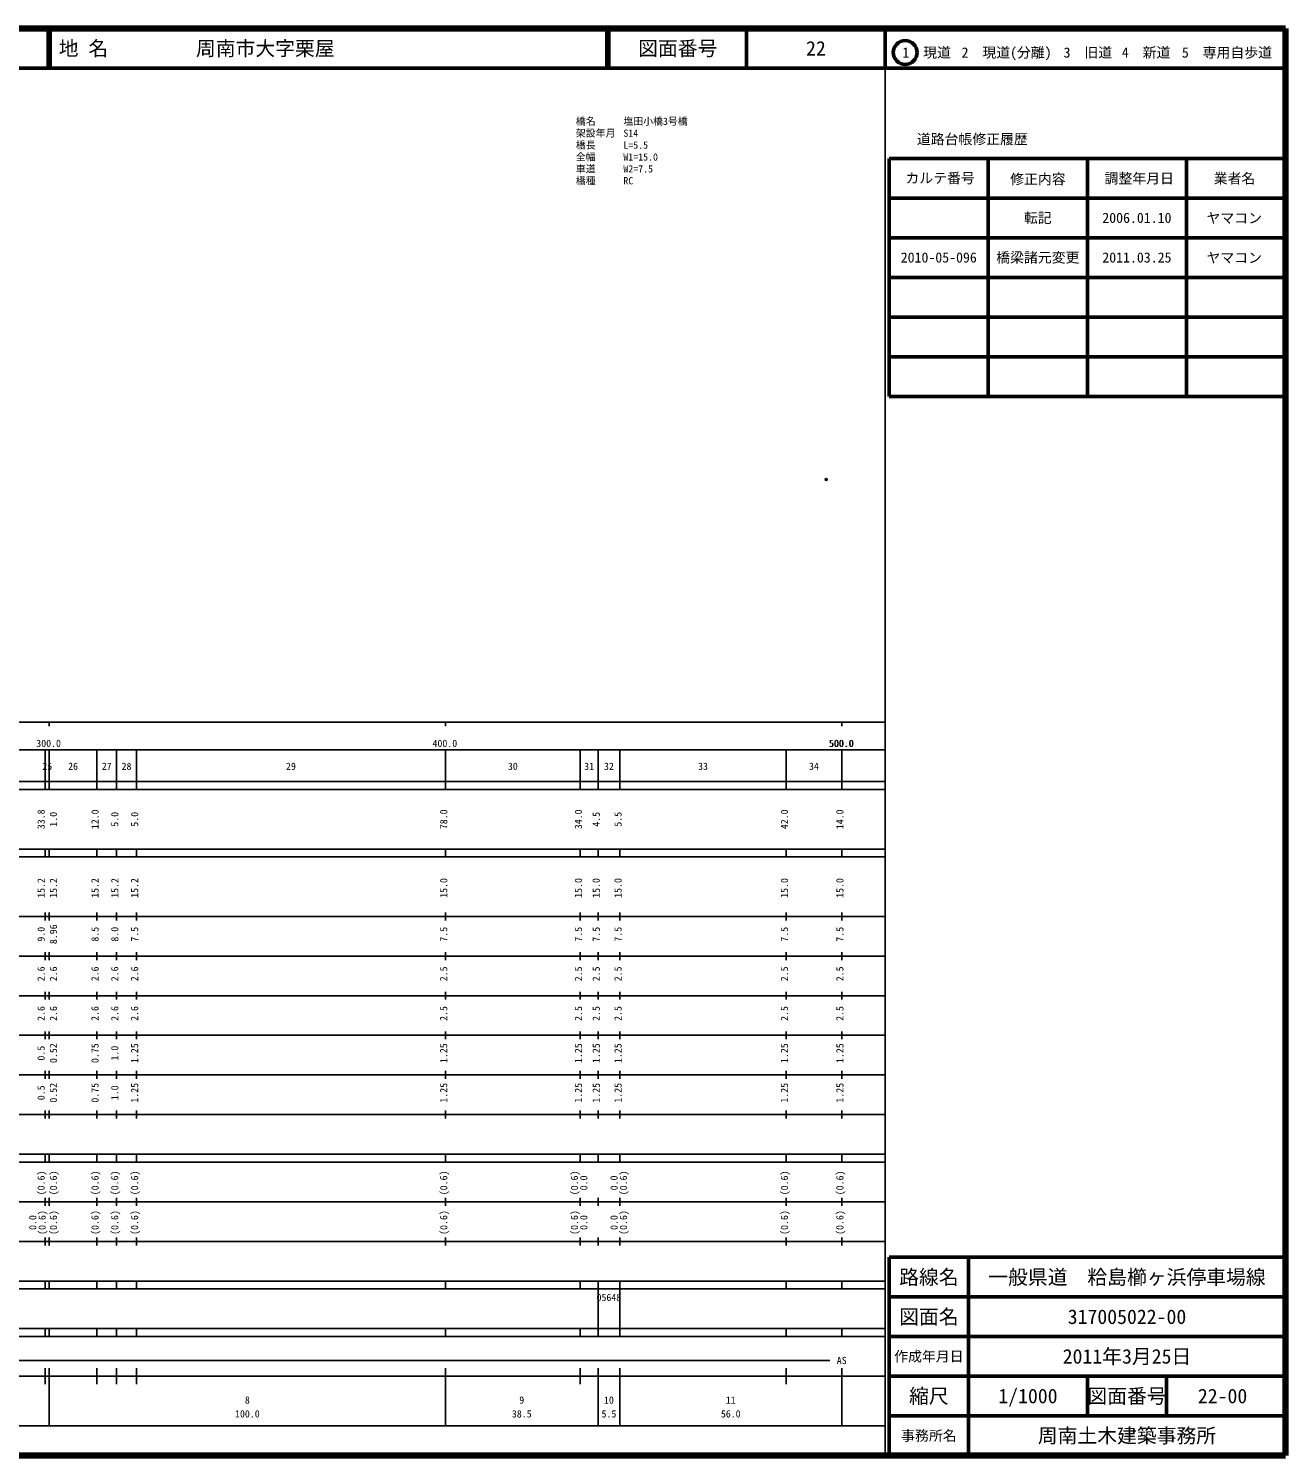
# Model space of a CAD drawing. Units: millimetres on the paper, with parts at other scales. Extents: x 40 to 680, y 20 to 380.
# Drawn here: x 362.8 to 680, y 20 to 380 of the extents above; entities that cross this region are included whole.
import ezdxf
from ezdxf.enums import TextEntityAlignment as Align

# ---------------------------------------------------------------- set-up
doc = ezdxf.new("R2010")
doc.units = ezdxf.units.MM
doc.header["$PDMODE"] = 32
doc.header["$PDSIZE"] = 0.5
for name, color, linetype in [('M-OTRS', 6, 'Continuous'), ('M-STR-HTXT', 7, 'Continuous'), ('M-TTL-TXT', 7, 'Continuous')]:
    doc.layers.add(name, color=color, linetype=linetype)
for name, color, linetype, lineweight in [('M-TTL', 2, 'Continuous', 140), ('M-TTL-BAND', 7, 'Continuous', 25), ('M-TTL-FRAM', 2, 'Continuous', 50), ('M-TTL-LINE', 7, 'Continuous', 50)]:
    doc.layers.add(name, color=color, linetype=linetype, lineweight=lineweight)
doc.styles.add('ＭＳ ゴシック', font='')
doc.styles.get('ＭＳ ゴシック').set_extended_font_data('MS Gothic')

msp = doc.modelspace()

# ---------------------------------------------------------------- linework, layer by layer
at = {"layer": 'M-OTRS'}
msp.add_point((564.114, 266.234), dxfattribs=at)
at = {"layer": 'M-TTL'}
for p, q in [((680, 380), (40, 380)), ((680, 20), (680, 380)), ((40, 20), (680, 20))]:
    msp.add_line(p, q, dxfattribs=at)
at = {"layer": 'M-TTL-BAND'}
for p, q in [((579, 20), (579, 370)), ((40, 205), (579, 205)), ((368, 205), (368, 204)), ((468, 205), (468, 204)), ((568, 205), (568, 204)), ((68, 198), (579, 198)), ((367, 188), (367, 198)), ((368, 188), (368, 198)), ((380, 188), (380, 198)), ((385, 188), (385, 198)), ((390, 188), (390, 198)), ((468, 188), (468, 198)), ((502, 188), (502, 198)), ((506.5, 188), (506.5, 198)), ((512, 188), (512, 198)), ((554, 188), (554, 198)), ((568, 188), (568, 198)), ((40, 190), (579, 190)), ((40, 188), (579, 188)), ((40, 173), (579, 173)), ((367, 171), (367, 173)), ((368, 171), (368, 173)), ((380, 171), (380, 173)), ((385, 171), (385, 173)), ((390, 171), (390, 173)), ((468, 171), (468, 173)), ((502, 171), (502, 173)), ((506.5, 171), (506.5, 173)), ((512, 171), (512, 173)), ((554, 171), (554, 173)), ((568, 171), (568, 173)), ((40, 171), (579, 171)), ((40, 156), (579, 156)), ((367, 155), (367, 157)), ((368, 155), (368, 157)), ((380, 155), (380, 157)), ((385, 155), (385, 157)), ((390, 155), (390, 157)), ((468, 155), (468, 157)), ((502, 155), (502, 157)), ((506.5, 155), (506.5, 157)), ((512, 155), (512, 157)), ((554, 155), (554, 157)), ((568, 155), (568, 157)), ((46, 146), (579, 146)), ((367, 145), (367, 147)), ((368, 145), (368, 147)), ((380, 145), (380, 147)), ((385, 145), (385, 147)), ((390, 145), (390, 147)), ((468, 145), (468, 147)), ((502, 145), (502, 147)), ((506.5, 145), (506.5, 147)), ((512, 145), (512, 147)), ((554, 145), (554, 147)), ((568, 145), (568, 147)), ((367, 135), (367, 137)), ((368, 135), (368, 137)), ((380, 135), (380, 137)), ((385, 135), (385, 137)), ((390, 135), (390, 137)), ((468, 135), (468, 137)), ((502, 135), (502, 137)), ((506.5, 135), (506.5, 137)), ((512, 135), (512, 137)), ((554, 135), (554, 137)), ((568, 135), (568, 137)), ((52, 136), (579, 136)), ((46, 126), (579, 126)), ((367, 125), (367, 127)), ((368, 125), (368, 127)), ((380, 125), (380, 127)), ((385, 125), (385, 127)), ((390, 125), (390, 127)), ((468, 125), (468, 127)), ((502, 125), (502, 127)), ((506.5, 125), (506.5, 127)), ((512, 125), (512, 127)), ((554, 125), (554, 127)), ((568, 125), (568, 127)), ((52, 116), (579, 116)), ((367, 115), (367, 117)), ((368, 115), (368, 117)), ((380, 115), (380, 117)), ((385, 115), (385, 117)), ((390, 115), (390, 117)), ((468, 115), (468, 117)), ((502, 115), (502, 117)), ((506.5, 115), (506.5, 117)), ((512, 115), (512, 117)), ((554, 115), (554, 117)), ((568, 115), (568, 117)), ((46, 106), (579, 106)), ((367, 105), (367, 107)), ((368, 105), (368, 107)), ((380, 105), (380, 107)), ((385, 105), (385, 107)), ((390, 105), (390, 107)), ((468, 105), (468, 107)), ((502, 105), (502, 107)), ((506.5, 105), (506.5, 107)), ((512, 105), (512, 107)), ((554, 105), (554, 107)), ((568, 105), (568, 107)), ((40, 96), (579, 96)), ((40, 94), (579, 94)), ((367, 94), (367, 96)), ((368, 94), (368, 96)), ((380, 94), (380, 96)), ((385, 94), (385, 96)), ((390, 94), (390, 96)), ((468, 94), (468, 96)), ((502, 94), (502, 96)), ((506.5, 94), (506.5, 96)), ((512, 94), (512, 96)), ((554, 94), (554, 96)), ((568, 94), (568, 96)), ((49, 84), (579, 84)), ((367, 83), (367, 85)), ((368, 83), (368, 85)), ((380, 83), (380, 85)), ((385, 83), (385, 85)), ((390, 83), (390, 85)), ((468, 83), (468, 85)), ((502, 83), (502, 85)), ((506.5, 83), (506.5, 85)), ((512, 83), (512, 85)), ((554, 83), (554, 85)), ((568, 83), (568, 85)), ((40, 74), (579, 74)), ((367, 73), (367, 75)), ((368, 73), (368, 75)), ((380, 73), (380, 75)), ((385, 73), (385, 75)), ((390, 73), (390, 75)), ((468, 73), (468, 75)), ((502, 73), (502, 75)), ((506.5, 73), (506.5, 75)), ((512, 73), (512, 75)), ((554, 73), (554, 75)), ((568, 73), (568, 75)), ((40, 64), (579, 64)), ((40, 62), (579, 62)), ((367, 62), (367, 64)), ((368, 62), (368, 64)), ((380, 62), (380, 64)), ((385, 62), (385, 64)), ((390, 62), (390, 64)), ((468, 62), (468, 64)), ((502, 62), (502, 64)), ((506.5, 62), (506.5, 64)), ((506.5, 52), (506.5, 62)), ((512, 62), (512, 64)), ((512, 52), (512, 62)), ((554, 62), (554, 64)), ((568, 62), (568, 64)), ((40, 52), (579, 52)), ((367, 50), (367, 52)), ((368, 50), (368, 52)), ((380, 50), (380, 52)), ((385, 50), (385, 52)), ((390, 50), (390, 52)), ((468, 50), (468, 52)), ((502, 50), (502, 52)), ((506.5, 50), (506.5, 52)), ((512, 50), (512, 52)), ((554, 50), (554, 52)), ((568, 50), (568, 52)), ((40, 50), (579, 50)), ((71, 44), (565, 44)), ((40, 40), (579, 40)), ((367, 38), (367, 42)), ((368, 27.5), (368, 42)), ((380, 38), (380, 42)), ((385, 38), (385, 42)), ((390, 38), (390, 42)), ((468, 27.5), (468, 42)), ((502, 38), (502, 42)), ((506.5, 27.5), (506.5, 42)), ((512, 27.5), (512, 42)), ((554, 38), (554, 42)), ((568, 27.5), (568, 42)), ((68, 27.5), (579, 27.5))]:
    msp.add_line(p, q, dxfattribs=at)
at = {"layer": 'M-TTL-FRAM'}
for p, q in [((580, 347.197), (580, 287.197)), ((580, 347.197), (680, 347.197)), ((580, 287.197), (680, 287.197)), ((680, 70), (580, 70)), ((580, 70), (580, 20))]:
    msp.add_line(p, q, dxfattribs=at)
at = {"layer": 'M-TTL-LINE'}
for p, q in [((367.75, 380), (367.75, 370)), ((368.25, 380), (368.25, 370)), ((508.747, 380), (508.747, 370)), ((509.247, 380), (509.247, 370)), ((543.997, 380), (543.997, 370)), ((579, 380), (579, 370)), ((40, 370), (680, 370)), ((605, 347.197), (605, 287.197)), ((630, 347.197), (630, 287.197)), ((655, 347.197), (655, 287.197)), ((580, 337.197), (680, 337.197)), ((580, 327.197), (680, 327.197)), ((580, 317.197), (680, 317.197)), ((580, 307.197), (680, 307.197)), ((580, 297.197), (680, 297.197)), ((600, 70), (600, 20)), ((680, 60), (580, 60)), ((680, 50), (580, 50)), ((680, 40), (580, 40)), ((630, 40), (630, 30)), ((650, 40), (650, 30)), ((680, 30), (580, 30))]:
    msp.add_line(p, q, dxfattribs=at)
msp.add_circle((584.031, 373.958), 3, dxfattribs=at)

# ---------------------------------------------------------------- texts
at = {"layer": 'M-STR-HTXT', "style": 'ＭＳ ゴシック'}
for s, p in [('橋名', (500.898, 355.137)), ('塩田小橋3号橋', (512.898, 355.137)), ('架設年月', (500.898, 352.137)), ('S14', (512.898, 352.137)), ('橋長', (500.898, 349.137)), ('L=5.5', (512.898, 349.137)), ('全幅', (500.898, 346.137)), ('車道', (500.898, 343.137)), ('W1=15.0', (512.898, 346.137)), ('橋種', (500.898, 340.137)), ('W2=7.5', (512.898, 343.137)), ('RC', (512.898, 340.137))]:
    msp.add_text(s, height=1.833, dxfattribs=at).set_placement(p, align=Align.BOTTOM_LEFT)
at = {"layer": 'M-TTL-BAND', "style": 'ＭＳ ゴシック'}
for s, p in [('300.0', (367.844, 198.195)), ('400.0', (467.844, 198.195)), ('500.0', (567.844, 198.195)), ('500.0', (568, 198.195)), ('25', (367.5, 192.405)), ('26', (374, 192.405)), ('27', (382.5, 192.405)), ('28', (387.5, 192.405)), ('29', (429, 192.405)), ('30', (485, 192.405)), ('31', (504.25, 192.405)), ('32', (509.25, 192.405)), ('33', (533, 192.405)), ('34', (561, 192.405)), ('AS', (568, 42.5)), ('8', (418, 32.523)), ('9', (487.25, 32.523)), ('10', (509.25, 32.523)), ('11', (540, 32.523)), ('100.0', (418, 29.033)), ('38.5', (487.25, 29.033)), ('5.5', (509.25, 29.033)), ('56.0', (540, 29.033))]:
    msp.add_text(s, height=1.833, dxfattribs=at).set_placement(p, align=Align.BOTTOM_CENTER)
for s, p in [('33.8', (367.403, 180.5)), ('1.0', (370.507, 180.5)), ('12.0', (381, 180.5)), ('5.0', (386, 180.5)), ('5.0', (391, 180.5)), ('78.0', (469, 180.5)), ('34.0', (503, 180.5)), ('4.5', (507.5, 180.5)), ('5.5', (513, 180.5)), ('42.0', (555, 180.5)), ('14.0', (569, 180.5)), ('15.2', (367.403, 163.174)), ('15.2', (370.507, 163.174)), ('15.2', (381, 163.174)), ('15.2', (386, 163.174)), ('15.2', (391, 163.174)), ('15.0', (469, 163.174)), ('15.0', (503, 163.174)), ('15.0', (507.5, 163.174)), ('15.0', (513, 163.174)), ('15.0', (555, 163.174)), ('15.0', (569, 163.174)), ('9.0', (367.403, 151.5)), ('8.96', (370.507, 151.5)), ('8.5', (381, 151.5)), ('8.0', (386, 151.5)), ('7.5', (391, 151.5)), ('7.5', (469, 151.5)), ('7.5', (503, 151.5)), ('7.5', (507.5, 151.5)), ('7.5', (513, 151.5)), ('7.5', (555, 151.5)), ('7.5', (569, 151.5)), ('2.6', (367.403, 141.5)), ('2.6', (370.507, 141.5)), ('2.6', (381, 141.5)), ('2.6', (386, 141.5)), ('2.6', (391, 141.5)), ('2.5', (469, 141.5)), ('2.5', (503, 141.5)), ('2.5', (507.5, 141.5)), ('2.5', (513, 141.5)), ('2.5', (555, 141.5)), ('2.5', (569, 141.5)), ('2.6', (367.403, 131.5)), ('2.6', (370.507, 131.5)), ('2.6', (381, 131.5)), ('2.6', (386, 131.5)), ('2.6', (391, 131.5)), ('2.5', (469, 131.5)), ('2.5', (503, 131.5)), ('2.5', (507.5, 131.5)), ('2.5', (513, 131.5)), ('2.5', (555, 131.5)), ('2.5', (569, 131.5)), ('0.5', (367.403, 121.5)), ('0.52', (370.507, 121.5)), ('0.75', (381, 121.5)), ('1.0', (386, 121.5)), ('1.25', (391, 121.5)), ('1.25', (469, 121.5)), ('1.25', (503, 121.5)), ('1.25', (507.5, 121.5)), ('1.25', (513, 121.5)), ('1.25', (555, 121.5)), ('1.25', (569, 121.5)), ('0.5', (367.403, 111.5)), ('0.52', (370.507, 111.5)), ('0.75', (381, 111.5)), ('1.0', (386, 111.5)), ('1.25', (391, 111.5)), ('1.25', (469, 111.5)), ('1.25', (503, 111.5)), ('1.25', (507.5, 111.5)), ('1.25', (513, 111.5)), ('1.25', (555, 111.5)), ('1.25', (569, 111.5)), ('(0.6)', (367.403, 88.764)), ('(0.6)', (370.507, 88.764)), ('(0.6)', (381, 88.764)), ('(0.6)', (386, 88.764)), ('(0.6)', (391, 88.764)), ('(0.6)', (469, 88.764)), ('(0.6)', (502, 88.764)), ('0.0', (504.37, 88.764)), ('0.0', (512, 88.764)), ('(0.6)', (514.37, 88.764)), ('(0.6)', (555, 88.764)), ('(0.6)', (569, 88.764)), ('0.0', (365.283, 78.764)), ('(0.6)', (367.653, 78.764)), ('(0.6)', (370.507, 78.764)), ('(0.6)', (381, 78.764)), ('(0.6)', (386, 78.764)), ('(0.6)', (391, 78.764)), ('(0.6)', (469, 78.764)), ('(0.6)', (502, 78.764)), ('0.0', (504.37, 78.764)), ('0.0', (512, 78.764)), ('(0.6)', (514.37, 78.764)), ('(0.6)', (555, 78.764)), ('(0.6)', (569, 78.764))]:
    msp.add_text(s, height=1.833, rotation=90, dxfattribs=at).set_placement(p, align=Align.BOTTOM_CENTER)
msp.add_text('05648', height=1.833, dxfattribs=at).set_placement((506.125, 58.405), align=Align.BOTTOM_LEFT)
at = {"layer": 'M-TTL-TXT', "style": 'ＭＳ ゴシック'}
for s, p in [('地 名', (370.38, 375)), ('周南市大字栗屋', (405.024, 375))]:
    msp.add_text(s, height=3.666, dxfattribs=at).set_placement(p, align=Align.MIDDLE_LEFT)
for s, height, p in [('図面番号', 3.666, (526.622, 375)), ('22', 3.666, (561.497, 375)), ('1\u3000現道', 2.566, (589.448, 373.958)), ('2\u3000現道(分離)', 2.566, (609.619, 373.958)), ('3\u3000旧道', 2.566, (630.121, 373.958)), ('4\u3000新道', 2.566, (644.824, 373.958)), ('5\u3000専用自歩道', 2.566, (665.228, 373.958)), ('道路台帳修正履歴', 2.566, (600.968, 352.113)), ('カルテ番号', 2.566, (592.839, 342.277)), ('修正内容', 2.566, (617.509, 342.023)), ('調整年月日', 2.566, (643.089, 342.197)), ('業者名', 2.566, (667.134, 342.197)), ('転記', 2.566, (617.5, 332.245)), ('2006.01.10', 2.566, (642.5, 332.245)), ('ヤマコン', 2.566, (667.077, 332.189)), ('2010-05-096', 2.566, (592.5, 322.245)), ('橋梁諸元変更', 2.566, (617.5, 322.245)), ('2011.03.25', 2.566, (642.5, 322.245)), ('ヤマコン', 2.566, (667.077, 322.189)), ('路線名', 3.666, (590, 65)), ('路線名', 3.666, (590, 65)), ('一般県道\u3000粭島櫛ヶ浜停車場線', 3.666, (640, 65)), ('図面名', 3.666, (590, 55)), ('図面名', 3.666, (590, 55)), ('317005022-00', 3.666, (640, 55)), ('2011年3月25日', 3.666, (640, 45)), ('作成年月日', 2.566, (590, 45)), ('作成年月日', 2.566, (590, 45)), ('縮尺', 3.666, (590, 35)), ('縮尺', 3.666, (590, 35)), ('1/1000', 3.666, (615, 35)), ('図面番号', 3.666, (640, 35)), ('図面番号', 3.666, (640, 35)), ('22-00', 3.666, (664.125, 35)), ('事務所名', 2.566, (590, 25)), ('事務所名', 2.566, (590, 25)), ('周南土木建築事務所', 3.666, (640, 25))]:
    msp.add_text(s, height=height, dxfattribs=at).set_placement(p, align=Align.MIDDLE_CENTER)

doc.saveas('drawing.dxf')
